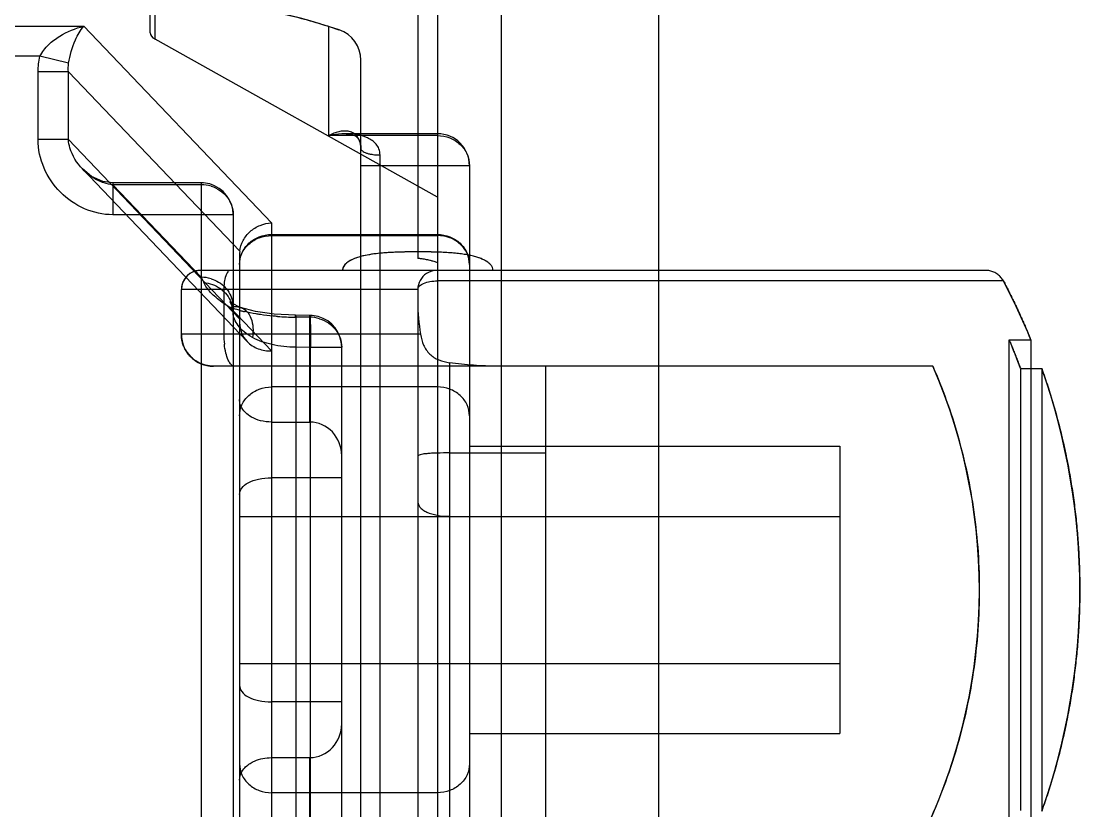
# Model space of a CAD drawing. Header units: millimetres. Extents: x 23490 to 24685, y -23248 to -22403.
# Drawn here: x 23732.61 to 23749.27, y -22594.97 to -22582.55 of the extents above; entities that cross this region are included whole.
import ezdxf

# ---------------------------------------------------------------- set-up
doc = ezdxf.new("R2010")
doc.units = ezdxf.units.MM
doc.header["$LTSCALE"] = 8
doc.layers.add('Cav-cor', color=30, linetype='Continuous')

msp = doc.modelspace()

# ---------------------------------------------------------------- linework, layer by layer
at = {"layer": 'Cav-cor', "color": 241}
for p, q in [((23740.165, -22515.491), (23740.165, -22755.491)), ((23742.643, -22538.895), (23742.643, -22608.087)), ((23734.643, -22582.732), (23734.643, -22564.25)), ((23734.721, -22582.828), (23734.721, -22564.154)), ((23739.165, -22579.727), (23739.165, -22586.18)), ((23738.854, -22579.774), (23738.854, -22586.175)), ((23738.854, -22579.774), (23738.854, -22586.175)), ((23738.854, -22579.774), (23738.854, -22586.277)), ((23731.943, -22582.626), (23733.599, -22582.626)), ((23736.552, -22585.718), (23733.599, -22582.626)), ((23737.457, -22584.345), (23737.457, -22582.631)), ((23737.617, -22582.683), (23737.617, -22582.685)), ((23739.165, -22585.313), (23734.721, -22582.828)), ((23732.909, -22583.099), (23732.014, -22583.099)), ((23733.36, -22583.209), (23732.909, -22583.099)), ((23737.957, -22583.159), (23737.959, -22583.159)), ((23737.959, -22599.822), (23737.959, -22583.159)), ((23733.356, -22583.342), (23732.88, -22583.342)), ((23732.88, -22584.409), (23732.88, -22583.342)), ((23733.356, -22583.342), (23736.053, -22586.166)), ((23733.356, -22584.409), (23733.356, -22583.342)), ((23739.165, -22584.345), (23737.457, -22584.345)), ((23739.165, -22584.316), (23737.726, -22584.316)), ((23733.356, -22584.409), (23732.88, -22584.409)), ((23736.05, -22587.23), (23733.356, -22584.409)), ((23738.261, -22598.332), (23738.261, -22584.65)), ((23736.171, -22587.586), (23733.578, -22584.871)), ((23739.668, -22584.819), (23737.959, -22584.819)), ((23739.668, -22584.819), (23739.668, -22598.163)), ((23734.056, -22585.089), (23733.897, -22585.066)), ((23735.447, -22585.089), (23734.056, -22585.089)), ((23734.056, -22585.089), (23734.056, -22585.591)), ((23735.447, -22585.118), (23734.056, -22585.118)), ((23735.447, -22586.574), (23734.056, -22585.118)), ((23735.447, -22585.089), (23735.447, -22597.893)), ((23735.949, -22585.591), (23734.056, -22585.591)), ((23735.949, -22585.588), (23735.949, -22597.39)), ((23736.552, -22585.718), (23736.552, -22597.264)), ((23736.552, -22585.901), (23739.165, -22585.901)), ((23736.552, -22585.918), (23739.165, -22585.918)), ((23736.05, -22586.221), (23736.05, -22596.761)), ((23739.165, -22586.18), (23739.165, -22587.86)), ((23737.669, -22586.466), (23735.437, -22586.466)), ((23740.005, -22586.466), (23735.437, -22586.466)), ((23740.038, -22586.466), (23740.005, -22586.466)), ((23747.785, -22586.466), (23740.038, -22586.466)), ((23747.785, -22586.466), (23740.038, -22586.466)), ((23748.068, -22586.632), (23739.165, -22586.632)), ((23735.135, -22587.471), (23735.135, -22586.767)), ((23738.854, -22586.767), (23735.135, -22586.767)), ((23735.135, -22587.471), (23735.135, -22586.767)), ((23735.803, -22586.767), (23735.803, -22587.471)), ((23738.854, -22586.767), (23738.854, -22586.962)), ((23736.552, -22587.731), (23735.901, -22587.049)), ((23735.948, -22586.992), (23735.907, -22586.964)), ((23736.049, -22587.042), (23735.948, -22586.992)), ((23736.066, -22587.048), (23736.05, -22587.042)), ((23736.303, -22587.111), (23736.066, -22587.048)), ((23736.066, -22587.048), (23736.066, -22587.048)), ((23738.854, -22586.962), (23738.854, -22595.223)), ((23736.597, -22587.155), (23736.303, -22587.111)), ((23736.931, -22587.173), (23736.597, -22587.155)), ((23736.928, -22587.202), (23736.931, -22587.173)), ((23737.155, -22587.203), (23736.928, -22587.202)), ((23737.158, -22587.174), (23736.931, -22587.173)), ((23737.155, -22587.203), (23737.158, -22587.174)), ((23737.155, -22588.852), (23737.155, -22587.203)), ((23738.899, -22587.471), (23735.135, -22587.471)), ((23748.16, -22587.556), (23748.5, -22587.556)), ((23748.16, -22587.556), (23748.5, -22587.556)), ((23748.16, -22595.425), (23748.16, -22587.557)), ((23748.5, -22587.557), (23748.5, -22595.417)), ((23737.164, -22587.677), (23736.937, -22587.675)), ((23736.937, -22587.675), (23736.937, -22595.306)), ((23737.658, -22587.677), (23737.164, -22587.677)), ((23737.164, -22595.305), (23737.164, -22587.677)), ((23737.658, -22595.305), (23737.658, -22587.674)), ((23739.165, -22587.86), (23739.165, -22600.802)), ((23746.96, -22587.973), (23735.638, -22587.973)), ((23746.96, -22587.973), (23735.638, -22587.973)), ((23739.356, -22587.918), (23739.356, -22595.511)), ((23740.864, -22587.973), (23740.864, -22600.098)), ((23748.34, -22588.011), (23748.674, -22588.011)), ((23748.34, -22588.011), (23748.674, -22588.011)), ((23748.34, -22588.018), (23748.34, -22594.963)), ((23748.674, -22588.018), (23748.674, -22594.963)), ((23739.165, -22588.299), (23736.552, -22588.299)), ((23736.552, -22588.852), (23737.155, -22588.852)), ((23739.668, -22589.23), (23745.497, -22589.23)), ((23745.497, -22589.23), (23745.497, -22593.752)), ((23739.356, -22589.337), (23740.864, -22589.337)), ((23737.658, -22589.729), (23736.552, -22589.729)), ((23736.05, -22590.335), (23745.497, -22590.335)), ((23736.05, -22592.647), (23745.497, -22592.647)), ((23737.658, -22593.253), (23736.552, -22593.253)), ((23739.668, -22593.752), (23745.497, -22593.752)), ((23736.552, -22594.13), (23737.155, -22594.13)), ((23737.155, -22595.778), (23737.155, -22594.13)), ((23739.165, -22594.683), (23736.552, -22594.683))]:
    msp.add_line(p, q, dxfattribs=at)
for points in [[(23737.727, -22584.316), (23737.759, -22584.318), (23737.808, -22584.325), (23737.847, -22584.339), (23737.879, -22584.357), (23737.904, -22584.379), (23737.926, -22584.408), (23737.945, -22584.45), (23737.957, -22584.507), (23737.959, -22584.549)], [(23733.897, -22585.066), (23733.721, -22584.988), (23733.578, -22584.871)], [(23735.907, -22586.964), (23735.896, -22586.955), (23735.898, -22586.96), (23735.931, -22587.026), (23735.949, -22587.134)]]:
    msp.add_lwpolyline(points, dxfattribs=at)
for centre, radius, start, end in [((23734.643, -22591.491), 9.296, 93.0102, 112.4559), ((23734.643, -22591.491), 9.296, 71.3371, 86.9898), ((23737.457, -22583.159), 0.501, 0, 71.3371), ((23739.165, -22584.819), 0.503, 0.0005, 89.9995), ((23735.446, -22585.596), 0.507, 74.6602, 89.9392), ((23735.446, -22585.652), 0.534, 73.0623, 89.9671), ((23735.447, -22585.591), 0.502, 0.3588, 74.5893), ((23738.851, -22596.69), 10.515, 89.986, 90.9151), ((23738.855, -22596.868), 10.693, 89.2315, 90.0086), ((23738.892, -22594.407), 8.232, 88.0994, 89.2588), ((23735.437, -22586.767), 0.301, 90, 180), ((23739.155, -22586.767), 0.301, 122.6599, 180), ((23739.155, -22586.767), 0.301, 88.0898, 122.6599), ((23741.375, -22583.882), 6.51, 204.4177, 205.24), ((23735.446, -22587.108), 0.534, 73.0623, 89.9671), ((23738.854, -22591.491), 10.418, 22.1899, 27.7965), ((23735.49, -22587.135), 0.459, 10.9251, 21.3372), ((23735.497, -22587.048), 0.452, 7.9497, 11.434), ((23735.493, -22587.135), 0.456, 0.0376, 10.9389), ((23735.503, -22587.047), 0.446, 0.0227, 7.9612), ((23735.99, -22587.267), 0.232, 70.796, 74.8888), ((23736.691, -22584.696), 2.483, 254.9376, 256.21), ((23736.723, -22584.566), 2.617, 256.2038, 256.7999), ((23736.952, -22583.062), 4.14, 265.7884, 269.6635), ((23737.155, -22587.737), 0.534, 73.0623, 89.9671), ((23737.155, -22587.681), 0.507, 74.668, 89.5841), ((23737.155, -22587.677), 0.502, 0.3546, 74.5981), ((23735.638, -22587.471), 0.502, 180, 270), ((23737.232, -22587.473), 1.429, 179.9244, 186.1612), ((23738.854, -22591.491), 10.104, 20.1432, 22.9192), ((23738.854, -22591.491), 8.837, 283.1472, 23.456), ((23738.854, -22591.491), 10.418, 340.49, 19.51)]:
    msp.add_arc(centre, radius, start, end, dxfattribs=at)
for centre, major_axis, ratio, start_param, end_param in [((23735.143, -22582.732), (-0.5, 0), 0.356477, 0, 0.567557), ((23736.552, -22586.747), (0.42, -0.732), 0.375859, -2.670201, -2.561778), ((23737.155, -22589.385), (0, -0.533), 0.94194, -4.712389, -3.141593), ((23737.155, -22593.596), (0, -0.533), 0.94194, 0, 1.570796)]:
    msp.add_ellipse(centre, major_axis=major_axis, ratio=ratio, start_param=start_param, end_param=end_param, dxfattribs=at)
for points, knots in [([(23737.617, -22582.685), (23737.378, -22582.604), (23736.772, -22582.427), (23735.778, -22582.243), (23735.021, -22582.196), (23734.643, -22582.196)], [0, 0, 0, 0, 0.250055, 0.625029, 1, 1, 1, 1]), ([(23732.909, -22583.099), (23732.942, -22583.03), (23733.038, -22582.91), (23733.267, -22582.737), (23733.466, -22582.656), (23733.599, -22582.626)], [0, 0, 0, 0, 0.2673, 0.522907, 1, 1, 1, 1]), ([(23733.36, -22583.209), (23733.379, -22583.083), (23733.44, -22582.878), (23733.544, -22582.689), (23733.599, -22582.626)], [0, 0, 0, 0, 0.602337, 1, 1, 1, 1]), ([(23737.959, -22584.549), (23737.959, -22584.508), (23737.949, -22584.434), (23737.899, -22584.347), (23737.832, -22584.297), (23737.759, -22584.275), (23737.685, -22584.272), (23737.581, -22584.288), (23737.505, -22584.319), (23737.457, -22584.345)], [0, 0, 0, 0, 0.179932, 0.317583, 0.432021, 0.539019, 0.646536, 0.758236, 1, 1, 1, 1]), ([(23737.726, -22584.316), (23737.703, -22584.316), (23737.613, -22584.319), (23737.523, -22584.331), (23737.457, -22584.345)], [0, 0, 0, 0, 0.24653, 1, 1, 1, 1]), ([(23738.261, -22584.65), (23738.261, -22584.618), (23738.25, -22584.556), (23738.202, -22584.478), (23738.137, -22584.42), (23738.038, -22584.364), (23737.899, -22584.325), (23737.784, -22584.316), (23737.727, -22584.316)], [0, 0, 0, 0, 0.13698, 0.264185, 0.386549, 0.507597, 0.750993, 1, 1, 1, 1]), ([(23739.165, -22584.345), (23739.23, -22584.345), (23739.361, -22584.37), (23739.528, -22584.474), (23739.641, -22584.631), (23739.668, -22584.757), (23739.668, -22584.819)], [0, 0, 0, 0, 0.256781, 0.509658, 0.756863, 1, 1, 1, 1]), ([(23734.056, -22585.591), (23733.904, -22585.591), (23733.596, -22585.523), (23733.212, -22585.256), (23732.947, -22584.869), (23732.88, -22584.561), (23732.88, -22584.409)], [0, 0, 0, 0, 0.249854, 0.499972, 0.750103, 1, 1, 1, 1]), ([(23733.578, -22584.871), (23733.489, -22584.778), (23733.394, -22584.623), (23733.36, -22584.453), (23733.356, -22584.409)], [0, 0, 0, 0, 0.74636, 1, 1, 1, 1]), ([(23737.959, -22584.549), (23737.959, -22584.564), (23737.978, -22584.587), (23738.012, -22584.607), (23738.049, -22584.622), (23738.095, -22584.634), (23738.166, -22584.647), (23738.222, -22584.65), (23738.261, -22584.65)], [0, 0, 0, 0, 0.134639, 0.233098, 0.354162, 0.495804, 0.654225, 1, 1, 1, 1]), ([(23733.92, -22585.09), (23733.887, -22585.079), (23733.761, -22585.029), (23733.649, -22584.945), (23733.578, -22584.871)], [0, 0, 0, 0, 0.252162, 1, 1, 1, 1]), ([(23735.602, -22585.141), (23735.651, -22585.156), (23735.745, -22585.201), (23735.858, -22585.306), (23735.931, -22585.439), (23735.949, -22585.539), (23735.949, -22585.588)], [0, 0, 0, 0, 0.25619, 0.508024, 0.755408, 1, 1, 1, 1]), ([(23736.053, -22586.166), (23736.059, -22586.107), (23736.097, -22585.991), (23736.211, -22585.847), (23736.369, -22585.748), (23736.491, -22585.721), (23736.552, -22585.718)], [0, 0, 0, 0, 0.243728, 0.493587, 0.747056, 1, 1, 1, 1]), ([(23736.05, -22586.374), (23736.05, -22586.313), (23736.076, -22586.187), (23736.189, -22586.03), (23736.356, -22585.925), (23736.487, -22585.901), (23736.552, -22585.901)], [0, 0, 0, 0, 0.243087, 0.49024, 0.743104, 1, 1, 1, 1]), ([(23739.165, -22585.901), (23739.23, -22585.901), (23739.361, -22585.925), (23739.528, -22586.03), (23739.641, -22586.187), (23739.668, -22586.313), (23739.668, -22586.374)], [0, 0, 0, 0, 0.256896, 0.50976, 0.756913, 1, 1, 1, 1]), ([(23736.05, -22586.374), (23736.05, -22586.315), (23736.077, -22586.193), (23736.19, -22586.041), (23736.357, -22585.941), (23736.487, -22585.918), (23736.552, -22585.918)], [0, 0, 0, 0, 0.238738, 0.484184, 0.738883, 1, 1, 1, 1]), ([(23739.668, -22586.374), (23739.668, -22586.315), (23739.641, -22586.193), (23739.527, -22586.041), (23739.36, -22585.941), (23739.23, -22585.918), (23739.165, -22585.918)], [0, 0, 0, 0, 0.238738, 0.484184, 0.738883, 1, 1, 1, 1]), ([(23738.854, -22586.175), (23738.797, -22586.175), (23738.688, -22586.176), (23738.533, -22586.179), (23738.391, -22586.186), (23738.262, -22586.196), (23738.143, -22586.21), (23738.033, -22586.229), (23737.93, -22586.254), (23737.837, -22586.287), (23737.755, -22586.33), (23737.691, -22586.386), (23737.669, -22586.44), (23737.669, -22586.466)], [0, 0, 0, 0, 0.13281, 0.253667, 0.363643, 0.464146, 0.556754, 0.643108, 0.725038, 0.802824, 0.874533, 0.939388, 1, 1, 1, 1]), ([(23738.683, -22586.176), (23738.59, -22586.178), (23738.405, -22586.183), (23738.174, -22586.203), (23737.989, -22586.238), (23737.824, -22586.284), (23737.669, -22586.377), (23737.669, -22586.466)], [0, 0, 0, 0, 0.253048, 0.50604, 0.632555, 0.759042, 1, 1, 1, 1]), ([(23740.038, -22586.466), (23740.038, -22586.451), (23740.031, -22586.419), (23740.004, -22586.378), (23739.966, -22586.343), (23739.919, -22586.312), (23739.863, -22586.285), (23739.8, -22586.262), (23739.728, -22586.241), (23739.649, -22586.224), (23739.562, -22586.21), (23739.468, -22586.198), (23739.364, -22586.189), (23739.252, -22586.183), (23739.129, -22586.178), (23738.995, -22586.175), (23738.902, -22586.175), (23738.854, -22586.175)], [0, 0, 0, 0, 0.035115, 0.072874, 0.113038, 0.156124, 0.203721, 0.25653, 0.314634, 0.377491, 0.445339, 0.519274, 0.599878, 0.687663, 0.783239, 0.887136, 1, 1, 1, 1]), ([(23739.165, -22586.348), (23739.116, -22586.327), (23739.012, -22586.299), (23738.907, -22586.283), (23738.854, -22586.277)], [0, 0, 0, 0, 0.499795, 1, 1, 1, 1]), ([(23735.904, -22586.466), (23735.889, -22586.466), (23735.865, -22586.485), (23735.846, -22586.518), (23735.824, -22586.573), (23735.807, -22586.657), (23735.803, -22586.729), (23735.803, -22586.767)], [0, 0, 0, 0, 0.13465, 0.233133, 0.354235, 0.654095, 1, 1, 1, 1]), ([(23748.07, -22586.632), (23748.059, -22586.612), (23748.033, -22586.574), (23747.981, -22586.527), (23747.921, -22586.492), (23747.855, -22586.471), (23747.809, -22586.466), (23747.785, -22586.466)], [0, 0, 0, 0, 0.200214, 0.400133, 0.599647, 0.799226, 1, 1, 1, 1]), ([(23735.486, -22586.658), (23735.579, -22586.665), (23735.763, -22586.729), (23735.885, -22586.884), (23735.918, -22586.968)], [0, 0, 0, 0, 0.50657, 1, 1, 1, 1]), ([(23735.771, -22586.966), (23735.708, -22586.92), (23735.601, -22586.828), (23735.513, -22586.715), (23735.486, -22586.658)], [0, 0, 0, 0, 0.55467, 1, 1, 1, 1]), ([(23735.602, -22586.597), (23735.685, -22586.622), (23735.839, -22586.715), (23735.924, -22586.876), (23735.94, -22586.958)], [0, 0, 0, 0, 0.507531, 1, 1, 1, 1]), ([(23738.854, -22586.767), (23738.854, -22586.723), (23738.939, -22586.665), (23739.049, -22586.638), (23739.126, -22586.632), (23739.165, -22586.632)], [0, 0, 0, 0, 0.373313, 0.667736, 1, 1, 1, 1]), ([(23735.901, -22587.049), (23735.889, -22587.043), (23735.844, -22587.017), (23735.801, -22586.989), (23735.771, -22586.966)], [0, 0, 0, 0, 0.259973, 1, 1, 1, 1]), ([(23735.901, -22587.049), (23735.913, -22587.045), (23735.962, -22587.032), (23736.014, -22587.033), (23736.05, -22587.043)], [0, 0, 0, 0, 0.262627, 1, 1, 1, 1]), ([(23736.046, -22587.093), (23736.033, -22587.09), (23735.984, -22587.077), (23735.936, -22587.061), (23735.901, -22587.049)], [0, 0, 0, 0, 0.258971, 1, 1, 1, 1]), ([(23736.066, -22587.048), (23736.102, -22587.06), (23736.173, -22587.108), (23736.239, -22587.223), (23736.268, -22587.367), (23736.261, -22587.47), (23736.252, -22587.522)], [0, 0, 0, 0, 0.209912, 0.442925, 0.708051, 1, 1, 1, 1]), ([(23736.252, -22587.522), (23736.205, -22587.498), (23736.123, -22587.441), (23736.028, -22587.341), (23735.965, -22587.24), (23735.949, -22587.168), (23735.949, -22587.134)], [0, 0, 0, 0, 0.3093, 0.578438, 0.804719, 1, 1, 1, 1]), ([(23736.377, -22587.161), (23736.355, -22587.158), (23736.271, -22587.145), (23736.187, -22587.128), (23736.126, -22587.114)], [0, 0, 0, 0, 0.258576, 1, 1, 1, 1]), ([(23736.648, -22587.191), (23736.625, -22587.189), (23736.534, -22587.182), (23736.444, -22587.171), (23736.377, -22587.161)], [0, 0, 0, 0, 0.255142, 1, 1, 1, 1]), ([(23736.931, -22587.173), (23736.932, -22587.173), (23736.932, -22587.178), (23736.933, -22587.183), (23736.933, -22587.196), (23736.934, -22587.212), (23736.935, -22587.234), (23736.936, -22587.27), (23736.936, -22587.325), (23736.937, -22587.4), (23736.937, -22587.485), (23736.937, -22587.579), (23736.937, -22587.643), (23736.937, -22587.675)], [0, 0, 0, 0, 0.005121, 0.019617, 0.043499, 0.076601, 0.118565, 0.168987, 0.293334, 0.444742, 0.6175, 0.805202, 1, 1, 1, 1]), ([(23737.158, -22587.174), (23737.159, -22587.174), (23737.159, -22587.179), (23737.16, -22587.185), (23737.161, -22587.198), (23737.162, -22587.214), (23737.162, -22587.235), (23737.163, -22587.272), (23737.164, -22587.326), (23737.164, -22587.401), (23737.165, -22587.487), (23737.164, -22587.58), (23737.164, -22587.644), (23737.164, -22587.677)], [0, 0, 0, 0, 0.005261, 0.01988, 0.043865, 0.077048, 0.119071, 0.16953, 0.293889, 0.445231, 0.617863, 0.805397, 1, 1, 1, 1]), ([(23737.31, -22587.227), (23737.36, -22587.242), (23737.454, -22587.286), (23737.566, -22587.392), (23737.64, -22587.525), (23737.657, -22587.624), (23737.658, -22587.674)], [0, 0, 0, 0, 0.25619, 0.508025, 0.755409, 1, 1, 1, 1]), ([(23736.05, -22587.284), (23736.05, -22587.34), (23736.071, -22587.451), (23736.132, -22587.546), (23736.171, -22587.586)], [0, 0, 0, 0, 0.500732, 1, 1, 1, 1]), ([(23736.937, -22587.675), (23736.81, -22587.674), (23736.575, -22587.649), (23736.349, -22587.573), (23736.252, -22587.522)], [0, 0, 0, 0, 0.535694, 1, 1, 1, 1]), ([(23738.899, -22587.471), (23738.908, -22587.529), (23738.936, -22587.642), (23739.033, -22587.791), (23739.184, -22587.883), (23739.298, -22587.909), (23739.356, -22587.918)], [0, 0, 0, 0, 0.254619, 0.499857, 0.74529, 1, 1, 1, 1]), ([(23735.872, -22587.877), (23735.856, -22587.842), (23735.83, -22587.759), (23735.816, -22587.673), (23735.811, -22587.626)], [0, 0, 0, 0, 0.452094, 1, 1, 1, 1]), ([(23736.171, -22587.586), (23736.218, -22587.635), (23736.339, -22587.714), (23736.482, -22587.735), (23736.552, -22587.731)], [0, 0, 0, 0, 0.492465, 1, 1, 1, 1]), ([(23735.971, -22587.973), (23735.962, -22587.973), (23735.937, -22587.967), (23735.901, -22587.932), (23735.882, -22587.898), (23735.872, -22587.877)], [0, 0, 0, 0, 0.187686, 0.533467, 1, 1, 1, 1]), ([(23736.05, -22588.755), (23736.05, -22588.695), (23736.077, -22588.573), (23736.19, -22588.421), (23736.357, -22588.322), (23736.487, -22588.299), (23736.552, -22588.299)], [0, 0, 0, 0, 0.238738, 0.484184, 0.738883, 1, 1, 1, 1]), ([(23739.668, -22588.755), (23739.668, -22588.695), (23739.641, -22588.573), (23739.527, -22588.421), (23739.36, -22588.322), (23739.23, -22588.299), (23739.165, -22588.299)], [0, 0, 0, 0, 0.238738, 0.484184, 0.738883, 1, 1, 1, 1]), ([(23736.071, -22588.599), (23736.067, -22588.591), (23736.055, -22588.558), (23736.05, -22588.523), (23736.05, -22588.497)], [0, 0, 0, 0, 0.256781, 1, 1, 1, 1]), ([(23736.552, -22588.852), (23736.495, -22588.852), (23736.385, -22588.838), (23736.208, -22588.771), (23736.102, -22588.673), (23736.071, -22588.599)], [0, 0, 0, 0, 0.302156, 0.574495, 1, 1, 1, 1]), ([(23739.356, -22589.337), (23739.29, -22589.337), (23739.195, -22589.338), (23739.074, -22589.343), (23739, -22589.348), (23738.938, -22589.355), (23738.891, -22589.364), (23738.854, -22589.383), (23738.854, -22589.398)], [0, 0, 0, 0, 0.383074, 0.553678, 0.701053, 0.820201, 0.908454, 1, 1, 1, 1]), ([(23736.05, -22589.989), (23736.05, -22589.954), (23736.08, -22589.874), (23736.195, -22589.793), (23736.358, -22589.74), (23736.484, -22589.729), (23736.552, -22589.729)], [0, 0, 0, 0, 0.169854, 0.384408, 0.667044, 1, 1, 1, 1]), ([(23738.854, -22590.092), (23738.854, -22590.11), (23738.86, -22590.145), (23738.888, -22590.194), (23738.935, -22590.236), (23739.023, -22590.285), (23739.167, -22590.324), (23739.29, -22590.334), (23739.356, -22590.334)], [0, 0, 0, 0, 0.085546, 0.174305, 0.274429, 0.390762, 0.672947, 1, 1, 1, 1]), ([(23736.05, -22592.993), (23736.05, -22593.028), (23736.08, -22593.107), (23736.195, -22593.189), (23736.358, -22593.241), (23736.484, -22593.253), (23736.552, -22593.253)], [0, 0, 0, 0, 0.169854, 0.384408, 0.667044, 1, 1, 1, 1]), ([(23736.05, -22594.484), (23736.05, -22594.435), (23736.084, -22594.327), (23736.166, -22594.252), (23736.215, -22594.221)], [0, 0, 0, 0, 0.455518, 1, 1, 1, 1]), ([(23736.05, -22594.227), (23736.05, -22594.287), (23736.077, -22594.409), (23736.19, -22594.56), (23736.357, -22594.66), (23736.487, -22594.683), (23736.552, -22594.683)], [0, 0, 0, 0, 0.238738, 0.484184, 0.738883, 1, 1, 1, 1]), ([(23736.215, -22594.221), (23736.238, -22594.207), (23736.342, -22594.152), (23736.462, -22594.13), (23736.552, -22594.13)], [0, 0, 0, 0, 0.226573, 1, 1, 1, 1]), ([(23739.668, -22594.227), (23739.668, -22594.287), (23739.641, -22594.409), (23739.527, -22594.56), (23739.36, -22594.66), (23739.23, -22594.683), (23739.165, -22594.683)], [0, 0, 0, 0, 0.238738, 0.484184, 0.738883, 1, 1, 1, 1])]:
    msp.add_open_spline(points, degree=3, knots=knots, dxfattribs=at)
for points in [[(23732.88, -22583.342), (23732.88, -22583.26), (23732.889, -22583.178), (23732.909, -22583.099)], [(23733.356, -22583.342), (23733.352, -22583.298), (23733.353, -22583.253), (23733.36, -22583.209)], [(23734.056, -22585.118), (23734.01, -22585.114), (23733.964, -22585.104), (23733.92, -22585.09)], [(23738.854, -22586.175), (23738.794, -22586.175), (23738.68, -22586.176), (23738.526, -22586.18), (23738.385, -22586.186), (23738.257, -22586.196), (23738.139, -22586.21), (23738.03, -22586.229), (23737.928, -22586.254), (23737.833, -22586.288), (23737.751, -22586.332), (23737.689, -22586.389), (23737.669, -22586.438), (23737.669, -22586.466)], [(23740.038, -22586.466), (23740.038, -22586.451), (23740.032, -22586.421), (23740.005, -22586.379), (23739.968, -22586.344), (23739.921, -22586.314), (23739.867, -22586.287), (23739.803, -22586.263), (23739.731, -22586.242), (23739.652, -22586.225), (23739.566, -22586.211), (23739.472, -22586.199), (23739.369, -22586.19), (23739.257, -22586.183), (23739.134, -22586.178), (23739.001, -22586.176), (23738.904, -22586.175), (23738.854, -22586.175)], [(23738.993, -22586.298), (23738.947, -22586.289), (23738.9, -22586.282), (23738.854, -22586.277)], [(23739.112, -22586.328), (23739.073, -22586.315), (23739.033, -22586.306), (23738.993, -22586.298)], [(23739.165, -22586.348), (23739.148, -22586.34), (23739.13, -22586.334), (23739.112, -22586.328)], [(23740.038, -22586.466), (23740.038, -22586.451), (23740.035, -22586.435), (23740.029, -22586.422)], [(23748.07, -22586.632), (23748.059, -22586.612), (23748.033, -22586.574), (23747.981, -22586.526), (23747.921, -22586.492), (23747.855, -22586.471), (23747.809, -22586.466), (23747.785, -22586.466)], [(23738.854, -22586.963), (23738.854, -22587.133), (23738.871, -22587.303), (23738.899, -22587.471)], [(23740.106, -22587.973), (23739.855, -22587.973), (23739.604, -22587.953), (23739.356, -22587.918)]]:
    msp.add_open_spline(points, degree=3, dxfattribs=at)
for points, weights in [([(23735.437, -22586.466), (23735.26, -22586.466), (23735.135, -22586.591), (23735.135, -22586.767)], [1, 0.8047378541, 0.8047378541, 1]), ([(23748.07, -22586.632), (23748.228, -22586.933), (23748.372, -22587.241), (23748.5, -22587.556)], [1, 0.9992022083, 0.9992022083, 1]), ([(23735.638, -22587.973), (23735.343, -22587.973), (23735.135, -22587.765), (23735.135, -22587.471)], [1, 0.8047378541, 0.8047378541, 1]), ([(23748.16, -22587.556), (23748.223, -22587.706), (23748.283, -22587.858), (23748.34, -22588.011)], [1, 0.9998043858, 0.9998043858, 1]), ([(23746.96, -22587.973), (23749.328, -22593.43), (23746.655, -22598.743), (23740.864, -22600.096)], [1, 0.7604807684, 0.7604807684, 1]), ([(23748.674, -22588.011), (23749.479, -22590.285), (23749.479, -22592.697), (23748.674, -22594.97)], [1, 0.9617219952, 0.9617219952, 1])]:
    msp.add_rational_spline(points, weights, degree=3, dxfattribs=at)

doc.saveas('drawing.dxf')
